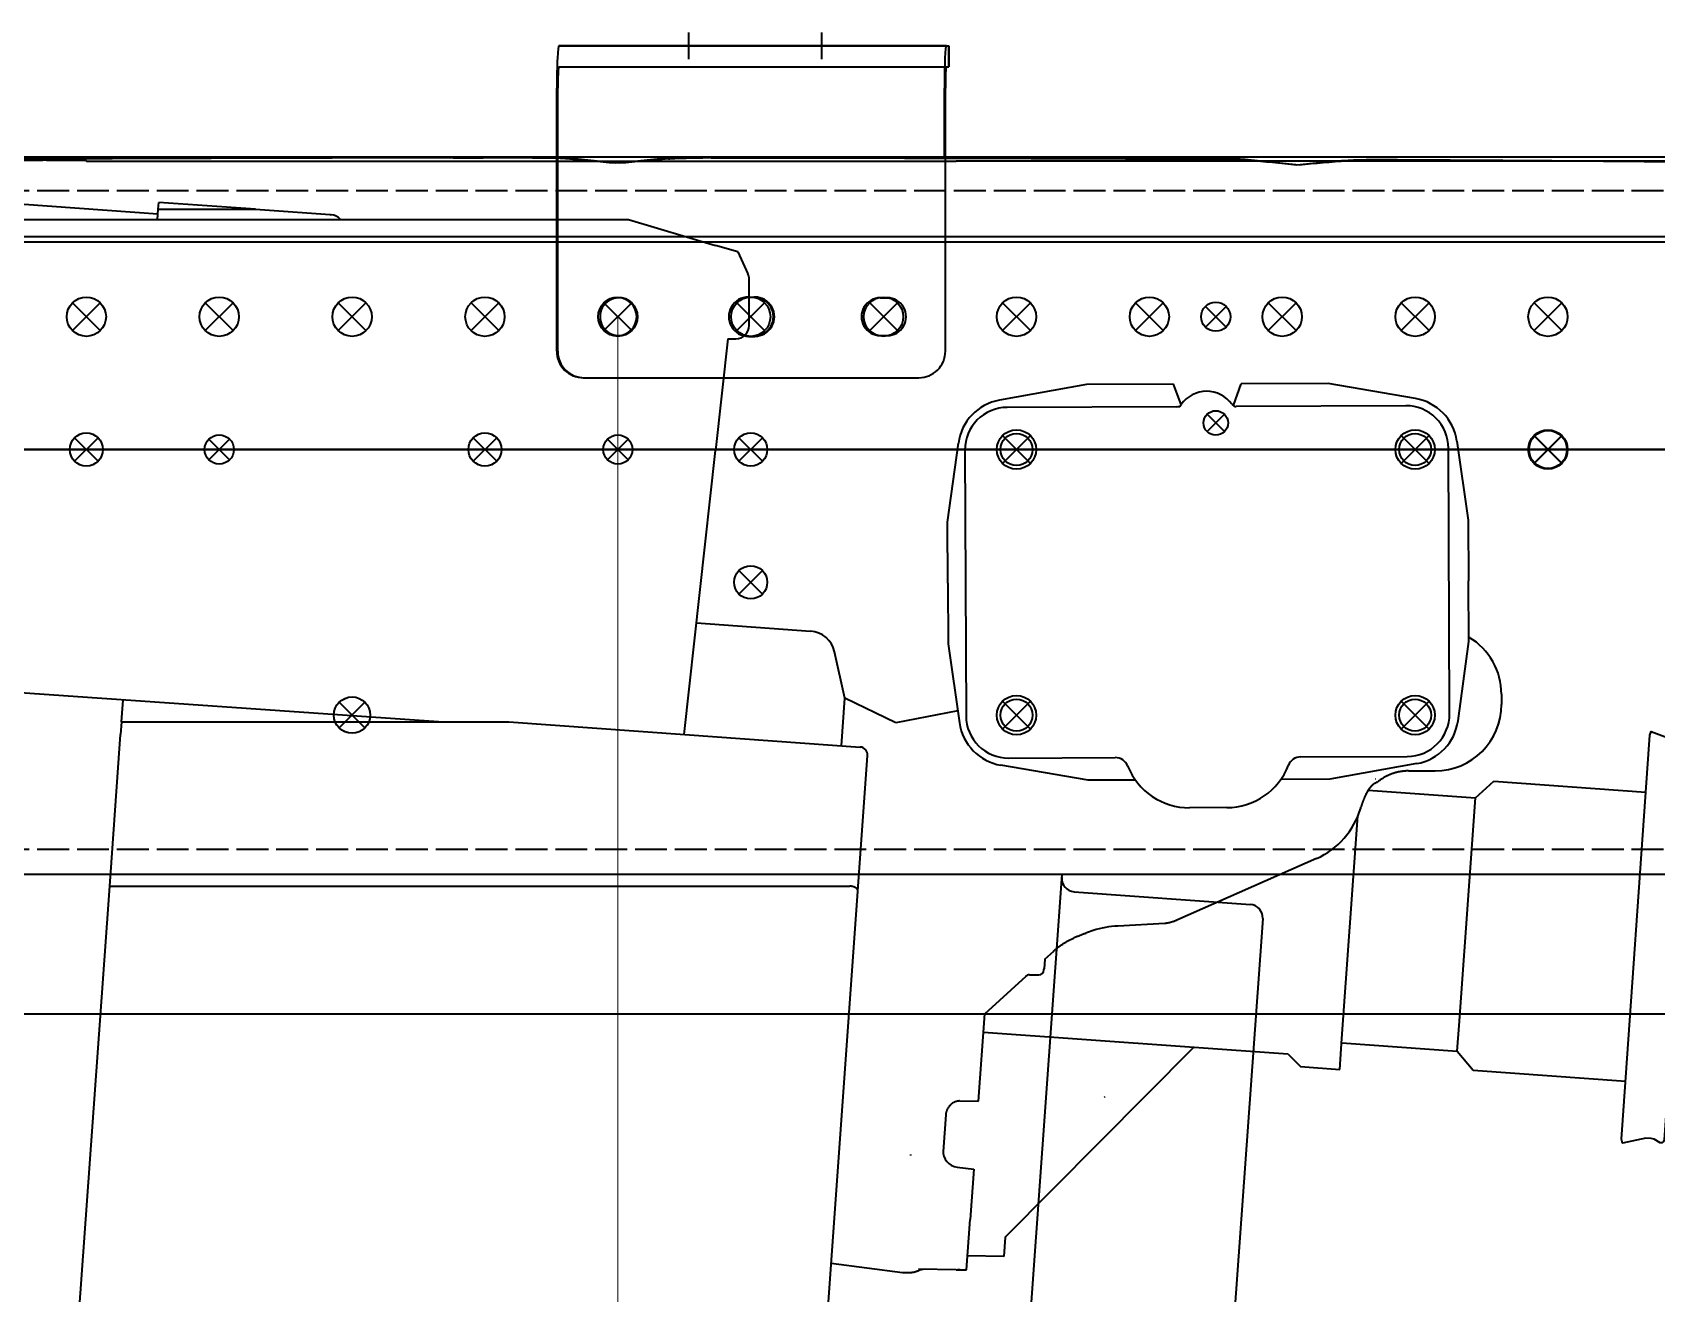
# Model space of a CAD drawing. Header units: millimetres. Extents: x 120 to 10915, y 515 to 8014.
# Drawn here: x 3430 to 4041, y 4742 to 5217 of the extents above; entities that cross this region are included whole.
import ezdxf

# ---------------------------------------------------------------- set-up
doc = ezdxf.new("R2010")
doc.units = ezdxf.units.MM
doc.linetypes.add('DASHED', pattern=[15, 12, -3])
doc.layers.get('0').update_dxf_attribs({"lineweight": 13})
for name, color, linetype, lineweight in [('201_Dimensions', 7, 'Continuous', 13), ('203_Chassis_left_side_view', 7, 'Continuous', 13), ('204_Chassis_mid_side_view', 7, 'Continuous', 13), ('211_Frame_holes_left_side_view', 7, 'Continuous', 13), ('212_Frame_holes_right_side_view', 7, 'Continuous', 13), ('213_BWA_holes_left_side_view', 7, 'Continuous', 13), ('214_BWA_holes_right_side_view', 7, 'Continuous', 13), ('216_BWA_brackets_left_side_view', 7, 'Continuous', 13), ('217_BWA_ brackets_right_side_view', 7, 'Continuous', 13), ('218_Chassis_right_side_view', 7, 'Continuous', 13)]:
    doc.layers.add(name, color=color, linetype=linetype, lineweight=lineweight)

# ---------------------------------------------------------------- blocks, each defined once
blk = doc.blocks.new('3068684')
at = {"layer": '203_Chassis_left_side_view', "color": 3, "lineweight": 35}
for p, q in [((4055, 1270), (920, 1270)), ((4055, 1000), (920, 1000))]:
    blk.add_line(p, q, dxfattribs=at)
blk = doc.blocks.new('2901024_1')
at = {"layer": '216_BWA_brackets_left_side_view', "color": 2, "lineweight": 35}
for p, q in [((3676.650509, 1317), (3676.650509, 1307)), ((3726.594591, 1317), (3726.594591, 1307)), ((3671.650509, 1312), (3681.650509, 1312)), ((3721.594591, 1312), (3731.594591, 1312))]:
    blk.add_line(p, q, dxfattribs=at)
at = {"layer": '216_BWA_brackets_left_side_view', "color": 3, "lineweight": 35}
for p, q in [((3627.782215, 1312), (3774.591391, 1312)), ((3774.591391, 1304), (3774.591391, 1312)), ((3627.782215, 1304), (3774.591391, 1304)), ((3627.025722, 1197), (3627.025722, 1296)), ((3627.403969, 1197), (3627.403969, 1296)), ((3773.240688, 1197), (3773.240688, 1296)), ((3699.12367, 1217.4), (3701.520986, 1217.4)), ((3748.768088, 1217.1), (3751.764733, 1217.1)), ((3699.12367, 1202.6), (3701.520986, 1202.6)), ((3748.768088, 1202.9), (3751.764733, 1202.9)), ((3627.025722, 1197), (3627.403969, 1197)), ((3637.014539, 1187), (3637.392785, 1187)), ((3637.392785, 1187), (3763.251871, 1187))]:
    blk.add_line(p, q, dxfattribs=at)
for centre, major_axis, ratio, start_param, end_param in [((3627.782215, 1296), (0, -16), 0.047281, 3.1415926536, 4.7123889804), ((3627.782215, 1296), (0, -8), 0.047281, 3.1415926536, 4.7123889804), ((3773.618934, 1296), (0, -8), 0.047281, 3.1415926536, 4.7123889804), ((3650.378246, 1210), (0, 7.1), 0.998882, 6.2831562207, 7.353981634), ((3650, 1210), (0, 7.1), 0.998882, 3.1682776506, 6.2565311607), ((3699.12367, 1210), (0, 7.4), 0.998882, 0, 3.1415926536), ((3701.14274, 1210), (0, 7.4), 0.998882, 3.1415926536, 6.2831853072), ((3701.520986, 1210), (0, 7.4), 0.998882, 3.1415926536, 6.2831853072), ((3748.768088, 1210), (0, 7.1), 0.998882, 0, 3.1415926536), ((3751.386486, 1210), (0, 7.1), 0.998882, 3.1415926536, 6.2831853072), ((3650.378246, 1210), (0, 7.1), 0.998882, 1.0707963268, 3.1415635671), ((3637.014539, 1197), (0, 10), 0.998882, 1.5707963268, 3.1415926536), ((3637.392785, 1197), (0, 10), 0.998882, 1.5707963268, 3.1415926536), ((3763.251871, 1197), (0, 10), 0.998882, 3.1415926536, 4.7123889804)]:
    blk.add_ellipse(centre, major_axis=major_axis, ratio=ratio, start_param=start_param, end_param=end_param, dxfattribs=at)
at = {"layer": '216_BWA_brackets_left_side_view', "color": 1, "lineweight": 5}
for p in [(3676.650391, 1312), (3726.594482, 1312)]:
    blk.add_point(p, dxfattribs=at)
at = {"layer": '216_BWA_brackets_left_side_view', "color": 7, "lineweight": 5}
blk.add_point((3726.594482, 1312), dxfattribs=at)
blk = doc.blocks.new('2901025_1')
at = {"layer": '217_BWA_ brackets_right_side_view', "color": 2, "lineweight": 35}
for p, q in [((3676.650509, 1317), (3676.650509, 1307)), ((3726.594591, 1317), (3726.594591, 1307)), ((3671.650509, 1312), (3681.650509, 1312)), ((3721.594591, 1312), (3731.594591, 1312))]:
    blk.add_line(p, q, dxfattribs=at)
at = {"layer": '217_BWA_ brackets_right_side_view', "color": 3, "lineweight": 35}
for p, q in [((3773.618934, 1312), (3627.782215, 1312)), ((3773.618934, 1312), (3774.56455, 1312)), ((3774.56455, 1312), (3774.591391, 1312)), ((3774.56455, 1312), (3774.56455, 1304)), ((3774.591391, 1304), (3774.591391, 1312)), ((3773.618934, 1304), (3774.56455, 1304)), ((3774.56455, 1304), (3774.591391, 1304)), ((3627.025722, 1270), (3627.025722, 1296)), ((3772.862441, 1270), (3772.862441, 1296)), ((3773.240688, 1270), (3773.240688, 1296))]:
    blk.add_line(p, q, dxfattribs=at)
for centre, major_axis in [((3627.782215, 1296), (0, 16)), ((3773.618934, 1296), (0, 16)), ((3773.618934, 1296), (0, 8))]:
    blk.add_ellipse(centre, major_axis=major_axis, ratio=0.047281, start_param=0, end_param=1.5707963268, dxfattribs=at)
at = {"layer": '217_BWA_ brackets_right_side_view', "color": 1, "lineweight": 5}
for p in [(3676.650391, 1312), (3726.594482, 1312)]:
    blk.add_point(p, dxfattribs=at)
at = {"layer": '217_BWA_ brackets_right_side_view', "color": 7, "lineweight": 5}
blk.add_point((3726.594482, 1312), dxfattribs=at)
blk = doc.blocks.new('3351299')
at = {"layer": '203_Chassis_left_side_view', "color": 3, "lineweight": 35}
for p, q in [((3019.03, 1268.62), (3433.57, 1268.94)), ((3435.01, 1268.94), (3433.57, 1268.94)), ((3435.01, 1268.94), (3450, 1268.94))]:
    blk.add_line(p, q, dxfattribs=at)
at = {"layer": '203_Chassis_left_side_view', "color": 1, "lineweight": 5}
blk.add_point((3450, 1268.54), dxfattribs=at)
blk = doc.blocks.new('3104955')
at = {"layer": '203_Chassis_left_side_view', "color": 3, "lineweight": 35}
blk.add_line((3839.88, 1268.54), (3777.3, 1268.54), dxfattribs=at)
blk.add_open_spline([(4496, 1268.75), (4430.13, 1268.7), (4364.2, 1268.66), (4297.91, 1268.62), (4218.95, 1268.58), (4140.11, 1268.56), (4126.98, 1268.56), (4104.95, 1268.55), (4082.92, 1268.55), (4074.84, 1268.55), (4037.62, 1268.54), (4000.49, 1268.54), (3972.56, 1268.54), (3929.19, 1268.54), (3885.69, 1268.54), (3870.43, 1268.54), (3855.16, 1268.54), (3839.88, 1268.54)], degree=5, knots=[0, 0, 0, 0, 0, 0, 464.449756, 464.449756, 464.449756, 557.232964, 557.232964, 557.232964, 620.223787, 620.223787, 620.223787, 820.546456, 820.546456, 820.546456, 928.562101, 928.562101, 928.562101, 928.562101, 928.562101, 928.562101], dxfattribs=at)
at = {"layer": '203_Chassis_left_side_view', "color": 1, "lineweight": 5}
blk.add_point((3777.3, 1268.54), dxfattribs=at)
blk = doc.blocks.new('3069619')
at = {"layer": '203_Chassis_left_side_view', "color": 3, "lineweight": 35}
for p, q in [((3448.27, 1269.44), (3444.27, 1269.42)), ((3455.56, 1269.47), (3448.27, 1269.44)), ((3455.56, 1269.47), (3455.57, 1269.47)), ((3588.08, 1269.81), (3588.07, 1269.81)), ((3588.08, 1269.81), (3595.83, 1269.81)), ((3595.83, 1269.81), (3599.37, 1269.81)), ((3624.05, 1269.69), (3624.07, 1269.69)), ((3931.45, 1268.91), (3931.44, 1268.91)), ((3956.11, 1268.9), (3960.19, 1268.88)), ((3960.19, 1268.88), (3966.73, 1268.84)), ((4338.79, 1240), (2961.21, 1240)), ((4288, 1238), (3012, 1238))]:
    blk.add_line(p, q, dxfattribs=at)
for points in [[(3588.07, 1269.81, 0.000663), (3455.57, 1269.47)], [(4100.13, 1267.82, 0.000667), (3966.73, 1268.84)]]:
    blk.add_lwpolyline(points, format="xyb", dxfattribs=at)
for centre, radius, start, end in [((3464.87, -1965.56), 3235.04, 90.36483, 90.80093), ((3595.07, -1966.57), 3236.39, 89.48697, 89.92393), ((3455.86, -738.36), 2015.4, 84.4989, 85.0212), ((3847.44, -705.14), 1982.85, 95.18301, 95.74181), ((3682.52, -2198.9), 3468.74, 89.95705, 90.1218), ((3854.97, -2200.98), 3470.38, 89.59551, 89.75074), ((3697.22, -710.4), 1988.5, 83.96379, 84.51926), ((4253.9, -2559.13), 3841.96, 94.92013, 95.19052), ((3943.58, -1956.12), 3225.05, 89.77736, 90.21545)]:
    blk.add_arc(centre, radius, start, end, dxfattribs=at)
for points, knots in [([(3630.77, 1269.44), (3630.63, 1269.45), (3630.35, 1269.47), (3629.93, 1269.51), (3629.51, 1269.54), (3629.14, 1269.56), (3628.83, 1269.58), (3628.57, 1269.6), (3628.32, 1269.61), (3628.06, 1269.62), (3627.81, 1269.63), (3627.57, 1269.64), (3627.34, 1269.64), (3627.12, 1269.65), (3626.85, 1269.65), (3626.53, 1269.66), (3626.17, 1269.66), (3625.81, 1269.67), (3625.46, 1269.67), (3625.1, 1269.68), (3624.76, 1269.68), (3624.41, 1269.68), (3624.18, 1269.69), (3624.07, 1269.69)], [0, 0, 0, 0, 0.420705, 0.842395, 1.264791, 1.687836, 1.945116, 2.203486, 2.458355, 2.713783, 2.959392, 3.211059, 3.433589, 3.660484, 3.885054, 4.237111, 4.60716, 4.955536, 5.327237, 5.667572, 6.019718, 6.362736, 6.706679, 6.706679, 6.706679, 6.706679]), ([(3675.14, 1269.83), (3675.04, 1269.83), (3674.84, 1269.83), (3674.55, 1269.83), (3674.26, 1269.83), (3673.97, 1269.83), (3673.68, 1269.83), (3673.39, 1269.83), (3673.12, 1269.83), (3672.86, 1269.83), (3672.6, 1269.82), (3672.32, 1269.82), (3672.01, 1269.82), (3671.65, 1269.81), (3671.25, 1269.8), (3670.83, 1269.78), (3670.4, 1269.76), (3669.98, 1269.74), (3669.56, 1269.71), (3669.14, 1269.67), (3668.73, 1269.64), (3668.45, 1269.61), (3668.31, 1269.6)], [0, 0, 0, 0, 0.293784, 0.587414, 0.876614, 1.156412, 1.462303, 1.748638, 2.024904, 2.271086, 2.541463, 2.796376, 3.109363, 3.473077, 3.888204, 4.312963, 4.737918, 5.163453, 5.580788, 5.99812, 6.415416, 6.832754, 6.832754, 6.832754, 6.832754]), ([(3685.12, 1269.84), (3694.71, 1269.83), (3713.89, 1269.81), (3744.62, 1269.77), (3777.33, 1269.69), (3810.12, 1269.6), (3841.05, 1269.49), (3860.39, 1269.41), (3870.07, 1269.37)], [0, 0, 0, 0, 28.77372, 57.547462, 92.166876, 126.908953, 155.928275, 184.947771, 184.947771, 184.947771, 184.947771]), ([(3887.15, 1269.01), (3886.99, 1269.03), (3886.67, 1269.06), (3886.19, 1269.1), (3885.71, 1269.14), (3885.23, 1269.18), (3884.74, 1269.21), (3884.25, 1269.24), (3883.76, 1269.26), (3883.34, 1269.27), (3882.98, 1269.28), (3882.69, 1269.28), (3882.42, 1269.29), (3882.16, 1269.29), (3881.88, 1269.3), (3881.58, 1269.3), (3881.25, 1269.3), (3880.91, 1269.3), (3880.56, 1269.31), (3880.21, 1269.31), (3879.85, 1269.31), (3879.6, 1269.31), (3879.47, 1269.32)], [0, 0, 0, 0, 0.480708, 0.961444, 1.442394, 1.923133, 2.417373, 2.911016, 3.401117, 3.877281, 4.182021, 4.481427, 4.728686, 4.992938, 5.265567, 5.57506, 5.901452, 6.25896, 6.588096, 6.939742, 7.308768, 7.689459, 7.689459, 7.689459, 7.689459]), ([(3924.39, 1268.68), (3924.53, 1268.69), (3924.81, 1268.71), (3925.23, 1268.75), (3925.65, 1268.78), (3926.1, 1268.81), (3926.57, 1268.83), (3927.06, 1268.86), (3927.54, 1268.87), (3928.01, 1268.88), (3928.43, 1268.89), (3928.83, 1268.89), (3929.2, 1268.89), (3929.59, 1268.9), (3929.97, 1268.9), (3930.35, 1268.9), (3930.71, 1268.9), (3931.08, 1268.9), (3931.32, 1268.91), (3931.44, 1268.91)], [0, 0, 0, 0, 0.420705, 0.841566, 1.263865, 1.687252, 2.18207, 2.675628, 3.169411, 3.630798, 4.071329, 4.43624, 4.821866, 5.198572, 5.598709, 5.961345, 6.334229, 6.693572, 7.052311, 7.052311, 7.052311, 7.052311])]:
    blk.add_open_spline(points, degree=3, knots=knots, dxfattribs=at)
blk = doc.blocks.new('3069642')
at = {"layer": '203_Chassis_left_side_view', "color": 3, "lineweight": 35}
for p, q in [((4159.29, 1160), (3140.71, 1160)), ((3033.09, 947.5), (3751.91, 947.5)), ((3098.09, 947.5), (4266.91, 947.5))]:
    blk.add_line(p, q, dxfattribs=at)
blk = doc.blocks.new('3069663')
at = {"layer": '218_Chassis_right_side_view', "color": 3, "lineweight": 35}
for p, q in [((3675.75, 1269.69), (3675.73, 1269.69)), ((3703.97, 1269.81), (3700.43, 1269.81)), ((3711.72, 1269.81), (3703.97, 1269.81)), ((3844.24, 1269.47), (3851.53, 1269.44)), ((3851.53, 1269.44), (3855.53, 1269.42)), ((3880.17, 1269.17), (3880.15, 1269.17)), ((3880.96, 1268.81), (3880.94, 1268.81))]:
    blk.add_line(p, q, dxfattribs=at)
blk.add_lwpolyline([(3844.24, 1269.47, 0.000663), (3711.72, 1269.81)], format="xyb", dxfattribs=at)
for centre, radius, start, end in [((3617.28, -2198.9), 3468.74, 89.8782, 90.04295), ((3452.4, -704.7), 1982.4, 84.25812, 84.81704), ((3843.92, -738.15), 2015.19, 94.97878, 95.50113), ((3704.73, -1966.57), 3236.39, 90.07607, 90.51303), ((3834.93, -1965.56), 3235.04, 89.19907, 89.63517), ((3705.19, -705.82), 1983.06, 84.20273, 84.73401), ((4093.77, -709.95), 1985.99, 94.8814, 95.43988), ((3921.12, -2200.16), 3469.22, 89.663, 89.82761)]:
    blk.add_arc(centre, radius, start, end, dxfattribs=at)
for points, knots in [([(3614.68, 1269.84), (3605.09, 1269.83), (3585.91, 1269.81), (3555.18, 1269.77), (3522.47, 1269.69), (3489.68, 1269.6), (3458.75, 1269.49), (3439.41, 1269.41), (3429.73, 1269.37)], [0, 0, 0, 0, 28.77372, 57.547462, 92.166876, 126.908953, 155.928275, 184.947771, 184.947771, 184.947771, 184.947771]), ([(3624.66, 1269.83), (3624.76, 1269.83), (3624.96, 1269.83), (3625.25, 1269.83), (3625.54, 1269.83), (3625.83, 1269.83), (3626.12, 1269.83), (3626.41, 1269.83), (3626.68, 1269.83), (3626.94, 1269.83), (3627.2, 1269.82), (3627.48, 1269.82), (3627.79, 1269.82), (3628.15, 1269.81), (3628.55, 1269.8), (3628.97, 1269.78), (3629.4, 1269.76), (3629.82, 1269.74), (3630.24, 1269.71), (3630.66, 1269.67), (3631.07, 1269.64), (3631.35, 1269.61), (3631.49, 1269.6)], [0, 0, 0, 0, 0.293784, 0.587414, 0.876614, 1.156412, 1.462303, 1.748638, 2.024904, 2.271086, 2.541463, 2.796376, 3.109363, 3.473077, 3.888204, 4.312963, 4.737918, 5.163453, 5.580788, 5.99812, 6.415416, 6.832754, 6.832754, 6.832754, 6.832754]), ([(3669.03, 1269.44), (3669.17, 1269.45), (3669.45, 1269.47), (3669.87, 1269.51), (3670.29, 1269.54), (3670.66, 1269.56), (3670.97, 1269.58), (3671.23, 1269.6), (3671.48, 1269.61), (3671.74, 1269.62), (3671.99, 1269.63), (3672.23, 1269.64), (3672.46, 1269.64), (3672.68, 1269.65), (3672.95, 1269.65), (3673.27, 1269.66), (3673.63, 1269.66), (3673.99, 1269.67), (3674.34, 1269.67), (3674.7, 1269.68), (3675.04, 1269.68), (3675.39, 1269.68), (3675.62, 1269.69), (3675.73, 1269.69)], [0, 0, 0, 0, 0.420705, 0.842395, 1.264791, 1.687836, 1.945116, 2.203486, 2.458355, 2.713783, 2.959392, 3.211059, 3.433589, 3.660484, 3.885054, 4.237111, 4.60716, 4.955536, 5.327237, 5.667572, 6.019718, 6.362736, 6.706679, 6.706679, 6.706679, 6.706679]), ([(3887.19, 1268.88), (3887.05, 1268.89), (3886.77, 1268.92), (3886.35, 1268.95), (3885.93, 1268.99), (3885.48, 1269.02), (3885.01, 1269.05), (3884.59, 1269.07), (3884.25, 1269.08), (3884.01, 1269.09), (3883.77, 1269.1), (3883.49, 1269.11), (3883.17, 1269.12), (3882.79, 1269.12), (3882.41, 1269.13), (3882.02, 1269.14), (3881.64, 1269.14), (3881.26, 1269.15), (3880.89, 1269.16), (3880.53, 1269.16), (3880.29, 1269.16), (3880.17, 1269.17)], [0, 0, 0, 0, 0.421132, 0.84256, 1.265433, 1.689482, 2.19405, 2.697436, 2.944807, 3.199066, 3.426656, 3.666253, 4.037709, 4.406779, 4.796345, 5.175212, 5.577346, 5.940806, 6.314426, 6.6838, 7.034091, 7.034091, 7.034091, 7.034091]), ([(3924.78, 1268.85), (3924.92, 1268.86), (3925.19, 1268.88), (3925.61, 1268.91), (3926.03, 1268.95), (3926.45, 1268.97), (3926.87, 1269), (3927.29, 1269.02), (3927.71, 1269.03), (3928.09, 1269.04), (3928.41, 1269.04), (3928.67, 1269.05), (3928.91, 1269.05), (3929.14, 1269.05), (3929.41, 1269.05), (3929.69, 1269.05), (3929.99, 1269.05), (3930.3, 1269.05), (3930.61, 1269.05), (3930.92, 1269.05), (3931.24, 1269.05), (3931.45, 1269.05), (3931.56, 1269.05)], [0, 0, 0, 0, 0.41731, 0.834577, 1.251926, 1.669266, 2.09487, 2.519994, 2.945168, 3.361494, 3.642682, 3.909857, 4.129579, 4.365608, 4.621938, 4.914474, 5.209889, 5.532694, 5.830449, 6.143519, 6.464422, 6.784923, 6.784923, 6.784923, 6.784923]), ([(4126.46, 1267.58), (4116.85, 1267.67), (4097.62, 1267.85), (4066.81, 1268.12), (4034.03, 1268.38), (4001.24, 1268.62), (3970.4, 1268.83), (3951.15, 1268.94), (3941.52, 1269)], [0, 0, 0, 0, 28.8446, 57.689001, 92.427116, 127.182823, 156.062189, 184.941402, 184.941402, 184.941402, 184.941402])]:
    blk.add_open_spline(points, degree=3, knots=knots, dxfattribs=at)
blk = doc.blocks.new('3069767')
at = {"layer": '218_Chassis_right_side_view', "color": 3, "lineweight": 35}
for p, q in [((3140.71, 1160), (4159.29, 1160)), ((3033.09, 947.5), (4266.91, 947.5))]:
    blk.add_line(p, q, dxfattribs=at)
blk = doc.blocks.new('3135191')
at = {"layer": '204_Chassis_mid_side_view', "color": 3, "lineweight": 35}
for p, q in [((3476.94, 1248.59), (3403.63, 1253.84)), ((3476.94, 1248.59), (3403.63, 1253.84)), ((3477.07, 1250.44), (3477.26, 1253.05)), ((3513.69, 1250.44), (3477.26, 1253.05)), ((3476.8, 1246.56), (3477.07, 1250.44)), ((3477.07, 1250.44), (3513.69, 1250.44)), ((3513.69, 1250.44), (3541.73, 1248.43)), ((3541.73, 1248.43), (3542.07, 1248.4)), ((3312.88, 1246.56), (3654, 1246.56)), ((3654, 1246.56), (3686.75, 1236.86)), ((3695.15, 1234.37), (3686.75, 1236.86)), ((3695.15, 1234.37), (3697.65, 1228.92)), ((3697.65, 1228.92), (3698.93, 1226.13)), ((3699.39, 1206.69), (3699.39, 1224.04)), ((3691.38, 1201.69), (3686.75, 1159.58)), ((3691.38, 1201.69), (3694.39, 1201.69)), ((3826.37, 1184.46), (3793.57, 1178.53)), ((3859.11, 1184.6), (3826.37, 1184.46)), ((3861.94, 1176.91), (3859.11, 1184.6)), ((3881.62, 1176.51), (3884.56, 1184.7)), ((3917.29, 1184.84), (3884.56, 1184.7)), ((3950.14, 1179.19), (3917.29, 1184.84)), ((3860.35, 1176.1), (3796.54, 1175.84)), ((3861.37, 1176.22), (3861.4, 1176.23)), ((3861.4, 1176.23), (3861.42, 1176.25)), ((3946.51, 1176.46), (3882.71, 1176.19)), ((3774.07, 1132.61), (3778.13, 1162.4)), ((3965.72, 1163.18), (3970.03, 1133.42)), ((3675.01, 1052.74), (3686.75, 1159.58)), ((3780.61, 1159.77), (3781.03, 1059.77)), ((3962.99, 1060.53), (3962.57, 1160.53)), ((3774.16, 1109.74), (3774.07, 1132.61)), ((3970.03, 1133.42), (3970.12, 1110.56)), ((3774.16, 1109.74), (3774.26, 1086.88)), ((3970.22, 1087.69), (3970.12, 1110.56)), ((3679.62, 1094.73), (3722.52, 1091.66)), ((3735.47, 1066.39), (3731.57, 1083.86)), ((3774.26, 1086.88), (3778.56, 1057.12)), ((3966.16, 1057.89), (3970.22, 1087.69)), ((3582.52, 1057.47), (3294.17, 1077.45)), ((3463.24, 1057.47), (3463.83, 1065.69)), ((3734.19, 1048.5), (3735.47, 1066.39)), ((3754.57, 1057.08), (3735.47, 1066.39)), ((3982.5, 1067.84), (3982.5, 1064)), ((3463.24, 1057.47), (3462.9, 1052.73)), ((3463.24, 1057.47), (3609.04, 1057.47)), ((3609.04, 1057.47), (3675.17, 1052.73)), ((3777.92, 1061.58), (3754.57, 1057.08)), ((3458.81, 995.61), (3462.9, 1052.73)), ((3675.17, 1052.73), (3741.21, 1048)), ((3741.21, 1048), (3741.22, 1047.99)), ((3740.34, 993.72), (3744, 1044.79)), ((3826.99, 1035.46), (3794.14, 1041.11)), ((3797.09, 1043.84), (3837.17, 1044)), ((3906.98, 1044.29), (3947.06, 1044.46)), ((3950.71, 1041.76), (3917.91, 1035.84)), ((3947.54, 1039), (3957.5, 1039)), ((3844.75, 1035.53), (3826.99, 1035.46)), ((3917.91, 1035.84), (3899.47, 1035.76)), ((3935.75, 1034.72), (3934.82, 1034.3)), ((3935.01, 1036.02), (3935.06, 1035.97)), ((3972.69, 1028.88), (3979.64, 1035.14)), ((3979.64, 1035.14), (4036.86, 1031.04)), ((3932.39, 1031.77), (3972.69, 1028.88)), ((3966.54, 943.11), (3972.69, 1028.88)), ((3879.15, 1025.18), (3865.15, 1025.12)), ((3922.49, 938.21), (3928.5, 1022.06)), ((3929.52, 1024.97), (3929.63, 1025.36)), ((3912.86, 1005.98), (3860.35, 982.79)), ((3433.79, 646.59), (3458.81, 995.61)), ((3458.81, 995.61), (3737.29, 995.61)), ((3717.36, 673.17), (3740.34, 993.72)), ((3855.83, 981.57), (3838.18, 980.6)), ((3810.65, 968.14), (3810.38, 964.47)), ((3810.65, 968.14), (3814, 971.2)), ((3788.12, 947.6), (3803.59, 961.7)), ((3804.89, 962.21), (3808.37, 962.21)), ((3810.36, 964.07), (3810.38, 964.47)), ((3785.76, 914.61), (3788.12, 947.6)), ((3965.85, 933.54), (3966.54, 943.11)), ((3787.62, 940.66), (3902.06, 932.45)), ((3921.66, 926.62), (3922.49, 938.21)), ((3922.38, 936.65), (3965.85, 933.54)), ((3787.12, 933.57), (3787.12, 933.56)), ((3787.12, 933.57), (3787.12, 933.57)), ((3795.78, 863.46), (3866.73, 934.99)), ((3902.06, 932.45), (3906.9, 927.68)), ((3965.85, 933.54), (3971.85, 926.35)), ((3906.9, 927.68), (3921.66, 926.62)), ((3971.85, 926.35), (4029.25, 922.23)), ((3778.62, 914.74), (3785.76, 914.61)), ((3833.19, 916.33), (3833.02, 916.11)), ((3773.36, 909.49), (3772.37, 895.75)), ((3760.23, 894.18), (3760.26, 894.54)), ((3777.65, 889.82), (3783.92, 889.04)), ((3783.92, 889.04), (3782.57, 870.09)), ((3781.21, 851.14), (3782.57, 870.09)), ((3795.78, 863.46), (3795.25, 856.16)), ((3795.25, 856.16), (3781.59, 856.42)), ((3730.3, 853.66), (3757.08, 850.16)), ((3757.08, 850.16), (3757.09, 850.29)), ((3757.08, 850.16), (3759.28, 850.14)), ((3759.28, 850.14), (3760.57, 850.12)), ((3777.3, 851.18), (3763.17, 851.45)), ((3777.67, 851.2), (3777.65, 851.2)), ((3777.67, 851.2), (3781.21, 851.14)), ((3778.41, 851.49), (3778.41, 851.48))]:
    blk.add_line(p, q, dxfattribs=at)
blk.add_lwpolyline([(4048.26, 965.79), (4043.67, 900.07), (4043.43, 899.44), (4042.89, 899.03), (4042.21, 898.98), (4039.99, 900.34), (4038.89, 900.64), (4036.82, 900.76), (4028.04, 898.89), (4027.72, 900.35), (4038.36, 1052.4), (4038.88, 1053.81), (4046.85, 1050.85), (4049.52, 1050.56), (4050.64, 1050.75), (4052.67, 1051.71), (4053.35, 1051.69), (4053.91, 1051.31), (4054.18, 1050.69), (4054.18, 1050.46)], close=True, dxfattribs=at)
for centre in [(3800, 1160), (3950, 1160), (3800, 1060), (3950, 1060)]:
    blk.add_circle(centre, 6, dxfattribs=at)
for centre, radius, start, end in [((3541.71, 1243.42), 5, 38.99634, 85.9), ((3694.39, 1224.04), 5, 0, 24.65598), ((3694.39, 1206.69), 5, 270, 0), ((3860.28, 1181.16), 5.06, 270.75312, 282.39585), ((3854.49, 1182.25), 9.17, 319.09571, 324.62479), ((3882.7, 1178.19), 2, 215.79766, 270.24154), ((3721.81, 1081.68), 10, 12.57694, 85.9), ((3957.5, 1067.84), 25, 0, 59.02531), ((3957.5, 1064), 25, 270, 0), ((3741.01, 1045), 3, 355.9, 85.9), ((3935.66, 1034.93), 0.227, 294.11029, 308.71787), ((3935.74, 1034.84), 0.112, 305.52851, 1.01662), ((3900.74, 1033.43), 30, 293.83061, 343.62986), ((3737.29, 993.19), 2.42, 86.01891, 90.00074), ((3882.2, 813.89), 173.41, 107.91049, 108.8914), ((3804.89, 960.25), 1.95, 89.96989, 131.98588), ((3808.36, 964.21), 2, 270.10847, 355.9001), ((3778.39, 895.77), 6, 175.90009, 262.89589), ((3765.76, 845.43), 6, 94.51752, 116.03611), ((3777.34, 853.18), 2, 268.89605, 302.1137)]:
    blk.add_arc(centre, radius, start, end, dxfattribs=at)
for centre, major_axis, ratio, start_param, end_param in [((3871.55, 1170.15), (0.02, -11.75), 0.999809, 2.193733, 4.093606), ((3796.95, 1159.84), (0.04, -19), 0.999809, 3.318203, 4.57484), ((3796.61, 1159.84), (0.03, -16), 0.999809, 3.14367, 4.714466), ((3946.58, 1160.46), (0.03, -16), 0.999809, 1.572873, 3.14367), ((3946.92, 1160.46), (0.04, -19), 0.999809, 1.7125, 2.969137), ((3797.02, 1059.84), (0.03, -16), 0.999809, 4.714466, 6.285262), ((3946.99, 1060.46), (0.03, -16), 0.999809, 0.002077, 1.572873), ((3947.33, 1060.46), (0.04, -19), 0.999809, 0.17661, 1.433247), ((3797.36, 1059.84), (0.04, -19), 0.999809, 4.854092, 6.110729), ((3837.19, 1039), (0.01, -5), 0.999809, 1.948297, 3.14367), ((3865.05, 1050.12), (0.05, -25), 0.999809, 5.08989, 6.285262), ((3879.05, 1050.18), (0.05, -25), 0.999809, 0.002077, 1.19745), ((3907, 1039.29), (0.01, -5), 0.999809, 3.14367, 4.339042), ((3919.4, 673.1), (89.58, -306.08), 0.336861, 3.063033, 3.150763)]:
    blk.add_ellipse(centre, major_axis=major_axis, ratio=ratio, start_param=start_param, end_param=end_param, dxfattribs=at)
for points, degree, knots in [([(3947.54, 1039), (3947.38, 1039), (3947.06, 1039), (3946.58, 1038.98), (3946.08, 1038.94), (3945.58, 1038.89), (3945.08, 1038.83), (3944.57, 1038.75), (3944.05, 1038.66), (3943.54, 1038.55), (3943.03, 1038.43), (3942.56, 1038.3), (3942.13, 1038.17), (3941.75, 1038.05), (3941.36, 1037.91), (3940.98, 1037.77), (3940.59, 1037.62), (3940.21, 1037.46), (3939.83, 1037.28), (3939.42, 1037.09), (3938.97, 1036.86), (3938.5, 1036.6), (3938.03, 1036.33), (3937.57, 1036.04), (3937.12, 1035.74), (3936.67, 1035.43), (3936.23, 1035.1), (3935.94, 1034.87), (3935.8, 1034.75)], 3, [0, 0, 0, 0, 0.474466, 0.958725, 1.452096, 1.953941, 2.463582, 2.980471, 3.504034, 4.033904, 4.556616, 5.084672, 5.488325, 5.893939, 6.302512, 6.712894, 7.12576, 7.540299, 7.957025, 8.375294, 8.911537, 9.450078, 9.991237, 10.534463, 11.079893, 11.627176, 12.17635, 12.727168, 12.727168, 12.727168, 12.727168]), ([(3934.82, 1034.3), (3934.66, 1034.22), (3934.46, 1034.1), (3934.22, 1033.92), (3933.61, 1033.39), (3932.99, 1032.66), (3932.65, 1032.2), (3932.28, 1031.62), (3931.96, 1031.04), (3931.9, 1030.94), (3931.85, 1030.84), (3931.8, 1030.74)], 5, [0, 0, 0, 0, 0, 0, 3.314601, 3.314601, 3.314601, 7.979206, 7.979206, 7.979206, 8.978658, 8.978658, 8.978658, 8.978658, 8.978658, 8.978658]), ([(3740.34, 993.72), (3740.34, 993.74), (3740.34, 993.77), (3740.34, 993.79), (3740.34, 993.83), (3740.34, 993.87), (3740.34, 993.89), (3740.34, 993.92), (3740.33, 993.95), (3740.33, 993.96), (3740.28, 994.22), (3740.15, 994.47), (3739.95, 994.69), (3739.42, 995.1), (3738.7, 995.39), (3738.31, 995.5), (3737.9, 995.57), (3737.48, 995.6), (3737.47, 995.6), (3737.46, 995.6), (3737.46, 995.6)], 5, [0, 0, 0, 0, 0, 0, 0.340341, 0.340341, 0.340341, 0.680682, 0.680682, 0.680682, 0.849515, 0.849515, 0.849515, 4.20301, 4.20301, 4.20301, 7.385123, 7.385123, 7.385123, 7.438747, 7.438747, 7.438747, 7.438747, 7.438747, 7.438747]), ([(3814, 971.2), (3814.13, 971.32), (3814.38, 971.54), (3814.78, 971.88), (3815.18, 972.22), (3815.6, 972.55), (3816.03, 972.87), (3816.48, 973.19), (3816.93, 973.51), (3817.39, 973.82), (3817.87, 974.12), (3818.35, 974.42), (3818.85, 974.72), (3819.35, 975.01), (3819.87, 975.29), (3820.39, 975.56), (3820.92, 975.83), (3821.46, 976.1), (3822.01, 976.35), (3822.57, 976.6), (3823.14, 976.85), (3823.71, 977.08), (3824.29, 977.31), (3824.87, 977.53), (3825.46, 977.75), (3825.86, 977.88), (3826.06, 977.95)], 3, [0, 0, 0, 0, 0.512991, 1.032671, 1.558977, 2.091832, 2.631169, 3.176888, 3.728898, 4.2871, 4.851296, 5.421433, 5.997351, 6.578888, 7.165874, 7.758109, 8.355377, 8.957456, 9.564108, 10.17512, 10.79024, 11.40918, 12.031612, 12.657144, 13.28548, 13.915814, 13.915814, 13.915814, 13.915814]), ([(3860.35, 982.79), (3860.29, 982.77), (3860.18, 982.72), (3860.01, 982.64), (3859.83, 982.57), (3859.66, 982.5), (3859.48, 982.44), (3859.31, 982.37), (3859.13, 982.3), (3858.95, 982.24), (3858.77, 982.18), (3858.59, 982.12), (3858.41, 982.07), (3858.23, 982.01), (3858.04, 981.96), (3857.85, 981.91), (3857.66, 981.86), (3857.49, 981.82), (3857.32, 981.78), (3857.17, 981.75), (3857.02, 981.72), (3856.87, 981.69), (3856.71, 981.67), (3856.55, 981.64), (3856.39, 981.62), (3856.22, 981.6), (3856.03, 981.59), (3855.9, 981.58), (3855.83, 981.57)], 3, [0, 0, 0, 0, 0.185872, 0.372118, 0.558765, 0.745851, 0.93342, 1.121517, 1.310197, 1.499518, 1.688931, 1.879118, 2.070157, 2.262138, 2.455166, 2.649363, 2.844881, 3.041899, 3.194151, 3.347523, 3.502144, 3.658158, 3.815755, 3.975045, 4.136339, 4.299794, 4.500279, 4.704991, 4.704991, 4.704991, 4.704991]), ([(3778.62, 914.74), (3778.6, 914.74), (3778.55, 914.74), (3778.46, 914.74), (3778.34, 914.74), (3778.18, 914.72), (3777.99, 914.69), (3777.75, 914.65), (3777.49, 914.59), (3777.2, 914.5), (3776.88, 914.39), (3776.57, 914.25), (3776.27, 914.09), (3775.98, 913.92), (3775.69, 913.72), (3775.4, 913.49), (3775.12, 913.24), (3774.86, 912.97), (3774.61, 912.68), (3774.37, 912.37), (3774.17, 912.05), (3773.98, 911.72), (3773.82, 911.37), (3773.67, 911.01), (3773.56, 910.64), (3773.46, 910.26), (3773.4, 909.88), (3773.37, 909.62), (3773.36, 909.49)], 3, [0, 0, 0, 0, 0.059971, 0.149167, 0.271368, 0.428848, 0.624877, 0.859684, 1.13326, 1.443656, 1.775727, 2.135558, 2.461637, 2.802115, 3.155233, 3.51881, 3.890941, 4.2704, 4.655975, 5.046706, 5.425581, 5.806906, 6.191311, 6.577847, 6.965569, 7.355135, 7.744726, 8.134062, 8.134062, 8.134062, 8.134062]), ([(3761.76, 850.32), (3761.74, 850.31), (3761.7, 850.3), (3761.65, 850.28), (3761.59, 850.27), (3761.54, 850.25), (3761.48, 850.24), (3761.43, 850.22), (3761.37, 850.21), (3761.3, 850.19), (3761.22, 850.18), (3761.14, 850.16), (3761.05, 850.15), (3760.96, 850.14), (3760.86, 850.13), (3760.77, 850.12), (3760.67, 850.12), (3760.6, 850.12), (3760.57, 850.12)], 3, [0, 0, 0, 0, 0.056392, 0.112473, 0.169795, 0.226886, 0.285476, 0.343865, 0.403454, 0.463912, 0.550139, 0.638283, 0.72843, 0.820714, 0.915267, 1.012184, 1.11155, 1.213484, 1.213484, 1.213484, 1.213484]), ([(3763.13, 850.82), (3763.1, 850.81), (3763.04, 850.78), (3762.95, 850.74), (3762.87, 850.7), (3762.78, 850.67), (3762.7, 850.63), (3762.61, 850.6), (3762.53, 850.57), (3762.44, 850.54), (3762.36, 850.51), (3762.27, 850.48), (3762.19, 850.45), (3762.1, 850.43), (3762.01, 850.4), (3761.93, 850.37), (3761.84, 850.34), (3761.79, 850.32), (3761.76, 850.32)], 3, [0, 0, 0, 0, 0.098542, 0.193471, 0.286874, 0.378647, 0.469093, 0.558555, 0.647271, 0.735181, 0.826918, 0.918069, 1.008961, 1.099647, 1.190148, 1.280473, 1.370614, 1.460343, 1.460343, 1.460343, 1.460343])]:
    blk.add_open_spline(points, degree=degree, knots=knots, dxfattribs=at)
blk.add_open_spline([(3931.8, 1030.74), (3931.28, 1029.75), (3930.79, 1028.71), (3930.34, 1027.63), (3929.95, 1026.51), (3929.63, 1025.36)], degree=5, dxfattribs=at)
blk = doc.blocks.new('3311107')
at = {"layer": '204_Chassis_mid_side_view', "color": 3, "lineweight": 35}
for p, q in [((3794.196007, 679.880451), (3817.142462, 1000)), ((3821.688924, 993.493846), (3888.018736, 988.739266)), ((3892.648453, 983.394575), (3879.147828, 795.051144)), ((3802.843608, 800.520698), (3934.505791, 791.083035)), ((3929.855313, 726.205515), (3934.505791, 791.083035)), ((3798.193129, 735.643178), (3929.855313, 726.205515)), ((3867.112255, 736.241058), (3867.127804, 736.457979)), ((3867.286086, 738.666126), (3867.297367, 738.823496)), ((3866.711699, 730.653004), (3866.717314, 730.731343)), ((3872.114179, 696.926677), (3874.491737, 730.095327)), ((3800.439675, 697.051541), (3866.769487, 692.296961)), ((3795.191376, 693.766566), (3795.296036, 695.226635)), ((3717.364699, 673.171397), (3716.960571, 667.533513)), ((3748.253598, 678.134472), (3747.33763, 665.356058)), ((3788.849438, 675.224526), (3748.253598, 678.134472)), ((3716.939797, 667.243702), (3716.960571, 667.533513)), ((3716.939797, 667.243702), (3747.316856, 665.066248)), ((3747.316856, 665.066248), (3747.33763, 665.356058))]:
    blk.add_line(p, q, dxfattribs=at)
for centre, start, end in [((3822.046411, 998.48105), 175.9, 265.9), ((3887.661249, 983.752062), 355.9, 85.9), ((3800.082188, 692.064337), 85.9, 175.9), ((3867.126975, 697.284165), 265.9, 355.9)]:
    blk.add_arc(centre, 5, start, end, dxfattribs=at)
blk.add_ellipse((3789.208803, 680.237939), major_axis=(-0.359327, -5.013415), ratio=0.994772, start_param=6.2831775603, end_param=7.8539737533, dxfattribs=at)
blk = doc.blocks.new('BLOCK41')
at = {"layer": '201_Dimensions', "color": 2, "lineweight": 18}
blk.add_line((920, 1270), (5727, 1270), dxfattribs=at)
blk = doc.blocks.new('BLOCK42')
at = {"layer": '201_Dimensions', "color": 2, "lineweight": 18}
blk.add_line((920, 1270), (5927, 1270), dxfattribs=at)
blk = doc.blocks.new('BLOCK44')
at = {"layer": '201_Dimensions', "color": 2, "lineweight": 18}
blk.add_line((920, 1270), (10482.000977, 1270), dxfattribs=at)
blk = doc.blocks.new('BLOCK55')
at = {"layer": '201_Dimensions', "color": 2, "lineweight": 18}
blk.add_line((3650, 1210), (3650, 123), dxfattribs=at)
blk = doc.blocks.new('BLOCK56')
at = {"layer": '201_Dimensions', "color": 2, "lineweight": 18}
blk.add_line((3650, 1210), (3650, 198), dxfattribs=at)

msp = doc.modelspace()

# ---------------------------------------------------------------- linework, layer by layer
at = {"layer": '203_Chassis_left_side_view', "color": 3, "lineweight": 35}
msp.add_line((3450, 5168.535681), (3777.298943, 5168.536237), dxfattribs=at)
at = {"layer": '203_Chassis_left_side_view', "color": 4, "linetype": 'DASHED', "lineweight": 35}
for p, q in [((3251.491565, 5157.5), (7200, 5157.5)), ((3251.491565, 4909.5), (7200, 4909.5))]:
    msp.add_line(p, q, dxfattribs=at)
at = {"layer": '211_Frame_holes_left_side_view', "color": 3, "lineweight": 35}
for p, q in [((3455.23259, 5115.232597), (3444.76741, 5104.767417)), ((3455.23259, 5104.767417), (3444.76741, 5115.232597)), ((3455.23259, 5115.23259), (3444.76741, 5104.76741)), ((3455.23259, 5104.76741), (3444.76741, 5115.23259)), ((3505.23259, 5115.232597), (3494.76741, 5104.767417)), ((3505.23259, 5104.767417), (3494.76741, 5115.232597)), ((3505.23259, 5115.23259), (3494.76741, 5104.76741)), ((3505.23259, 5104.76741), (3494.76741, 5115.23259)), ((3555.23259, 5115.232597), (3544.76741, 5104.767417)), ((3555.23259, 5104.767417), (3544.76741, 5115.232597)), ((3555.23259, 5115.23259), (3544.76741, 5104.76741)), ((3555.23259, 5104.76741), (3544.76741, 5115.23259)), ((3605.23259, 5115.232597), (3594.76741, 5104.767417)), ((3605.23259, 5104.767417), (3594.76741, 5115.232597)), ((3605.23259, 5115.23259), (3594.76741, 5104.76741)), ((3605.23259, 5104.76741), (3594.76741, 5115.23259)), ((3655.23259, 5115.232597), (3644.76741, 5104.767417)), ((3655.23259, 5104.767417), (3644.76741, 5115.232597)), ((3655.23259, 5115.23259), (3644.76741, 5104.76741)), ((3655.23259, 5104.76741), (3644.76741, 5115.23259)), ((3705.23259, 5115.232597), (3694.76741, 5104.767417)), ((3705.23259, 5104.767417), (3694.76741, 5115.232597)), ((3705.23259, 5115.232597), (3694.76741, 5104.767417)), ((3705.23259, 5104.767417), (3694.76741, 5115.232597)), ((3705.23259, 5115.23259), (3694.76741, 5104.76741)), ((3705.23259, 5104.76741), (3694.76741, 5115.23259)), ((3755.23259, 5115.232597), (3744.76741, 5104.767417)), ((3755.23259, 5104.767417), (3744.76741, 5115.232597)), ((3755.23259, 5115.23259), (3744.76741, 5104.76741)), ((3755.23259, 5104.76741), (3744.76741, 5115.23259)), ((3805.23259, 5115.232597), (3794.76741, 5104.767417)), ((3805.23259, 5104.767417), (3794.76741, 5115.232597)), ((3805.23259, 5115.23259), (3794.76741, 5104.76741)), ((3805.23259, 5104.76741), (3794.76741, 5115.23259)), ((3855.23259, 5115.232597), (3844.76741, 5104.767417)), ((3855.23259, 5104.767417), (3844.76741, 5115.232597)), ((3855.23259, 5115.23259), (3844.76741, 5104.76741)), ((3855.23259, 5104.76741), (3844.76741, 5115.23259)), ((3905.23259, 5115.232597), (3894.76741, 5104.767417)), ((3905.23259, 5104.767417), (3894.76741, 5115.232597)), ((3905.23259, 5115.23259), (3894.76741, 5104.76741)), ((3905.23259, 5104.76741), (3894.76741, 5115.23259)), ((3955.23259, 5115.23259), (3944.76741, 5104.76741)), ((3955.23259, 5104.76741), (3944.76741, 5115.23259)), ((4005.23259, 5115.23259), (3994.76741, 5104.76741)), ((4005.23259, 5104.76741), (3994.76741, 5115.23259)), ((3878.889087, 5113.889094), (3871.110913, 5106.11092)), ((3878.889087, 5106.11092), (3871.110913, 5113.889094)), ((3878.252691, 5073.252691), (3871.747309, 5066.747309)), ((3878.252691, 5066.747309), (3871.747309, 5073.252691)), ((3454.419417, 5064.419417), (3445.580583, 5055.580583)), ((3454.419417, 5055.580583), (3445.580583, 5064.419417)), ((3503.889087, 5063.889094), (3496.110913, 5056.11092)), ((3503.889087, 5056.11092), (3496.110913, 5063.889094)), ((3604.419417, 5064.419417), (3595.580583, 5055.580583)), ((3604.419417, 5055.580583), (3595.580583, 5064.419417)), ((3653.889087, 5063.889094), (3646.110913, 5056.11092)), ((3653.889087, 5056.11092), (3646.110913, 5063.889094)), ((3805.23259, 5065.23259), (3794.76741, 5054.76741)), ((3805.23259, 5054.76741), (3794.76741, 5065.23259)), ((3955.23259, 5065.23259), (3944.76741, 5054.76741)), ((3955.23259, 5054.76741), (3944.76741, 5065.23259)), ((3554.843681, 4964.843681), (3545.156319, 4955.156319)), ((3554.843681, 4955.156319), (3545.156319, 4964.843681)), ((3805.23259, 4965.23259), (3794.76741, 4954.76741)), ((3805.23259, 4954.76741), (3794.76741, 4965.23259)), ((3955.23259, 4965.23259), (3944.76741, 4954.76741)), ((3955.23259, 4954.76741), (3944.76741, 4965.23259))]:
    msp.add_line(p, q, dxfattribs=at)
for centre, radius in [((3450, 5110.000007), 7.4), ((3450, 5110), 7.4), ((3500, 5110.000007), 7.4), ((3500, 5110), 7.4), ((3550, 5110.000007), 7.4), ((3550, 5110), 7.4), ((3600, 5110.000007), 7.4), ((3600, 5110), 7.4), ((3650, 5110.000007), 7.4), ((3650, 5110), 7.4), ((3700, 5110.000007), 7.4), ((3700, 5110.000007), 7.4), ((3700, 5110), 7.4), ((3750, 5110.000007), 7.4), ((3750, 5110), 7.4), ((3800, 5110.000007), 7.4), ((3800, 5110), 7.4), ((3850, 5110.000007), 7.4), ((3850, 5110), 7.4), ((3875, 5110.000007), 5.5), ((3900, 5110.000007), 7.4), ((3900, 5110), 7.4), ((3950, 5110), 7.4), ((4000, 5110), 7.4), ((3875, 5070), 4.6), ((3450, 5060), 6.25), ((3600, 5060), 6.25), ((3800, 5060), 7.4), ((3950, 5060), 7.4), ((3500, 5060.000007), 5.5), ((3650, 5060.000007), 5.5), ((3550, 4960), 6.85), ((3800, 4960), 7.4), ((3950, 4960), 7.4)]:
    msp.add_circle(centre, radius, dxfattribs=at)
at = {"layer": '212_Frame_holes_right_side_view', "color": 3, "lineweight": 35}
for p, q in [((3455.23259, 5115.23259), (3444.76741, 5104.76741)), ((3455.23259, 5104.76741), (3444.76741, 5115.23259)), ((3455.23259, 5115.23259), (3444.76741, 5104.76741)), ((3455.23259, 5104.76741), (3444.76741, 5115.23259)), ((3505.23259, 5115.23259), (3494.76741, 5104.76741)), ((3505.23259, 5104.76741), (3494.76741, 5115.23259)), ((3505.23259, 5115.23259), (3494.76741, 5104.76741)), ((3505.23259, 5104.76741), (3494.76741, 5115.23259)), ((3555.23259, 5115.23259), (3544.76741, 5104.76741)), ((3555.23259, 5104.76741), (3544.76741, 5115.23259)), ((3555.23259, 5115.23259), (3544.76741, 5104.76741)), ((3555.23259, 5104.76741), (3544.76741, 5115.23259)), ((3605.23259, 5115.23259), (3594.76741, 5104.76741)), ((3605.23259, 5104.76741), (3594.76741, 5115.23259)), ((3605.23259, 5115.23259), (3594.76741, 5104.76741)), ((3605.23259, 5104.76741), (3594.76741, 5115.23259)), ((3655.23259, 5115.23259), (3644.76741, 5104.76741)), ((3655.23259, 5104.76741), (3644.76741, 5115.23259)), ((3655.23259, 5115.23259), (3644.76741, 5104.76741)), ((3655.23259, 5104.76741), (3644.76741, 5115.23259)), ((3705.23259, 5115.23259), (3694.76741, 5104.76741)), ((3705.23259, 5104.76741), (3694.76741, 5115.23259)), ((3705.23259, 5115.23259), (3694.76741, 5104.76741)), ((3705.23259, 5104.76741), (3694.76741, 5115.23259)), ((3755.23259, 5115.23259), (3744.76741, 5104.76741)), ((3755.23259, 5104.76741), (3744.76741, 5115.23259)), ((3755.23259, 5115.23259), (3744.76741, 5104.76741)), ((3755.23259, 5104.76741), (3744.76741, 5115.23259)), ((3805.23259, 5115.23259), (3794.76741, 5104.76741)), ((3805.23259, 5104.76741), (3794.76741, 5115.23259)), ((3805.23259, 5115.23259), (3794.76741, 5104.76741)), ((3805.23259, 5104.76741), (3794.76741, 5115.23259)), ((3855.23259, 5115.23259), (3844.76741, 5104.76741)), ((3855.23259, 5104.76741), (3844.76741, 5115.23259)), ((3855.23259, 5115.23259), (3844.76741, 5104.76741)), ((3855.23259, 5104.76741), (3844.76741, 5115.23259)), ((3905.23259, 5115.23259), (3894.76741, 5104.76741)), ((3905.23259, 5104.76741), (3894.76741, 5115.23259)), ((3905.23259, 5115.23259), (3894.76741, 5104.76741)), ((3905.23259, 5104.76741), (3894.76741, 5115.23259)), ((3955.23259, 5115.23259), (3944.76741, 5104.76741)), ((3955.23259, 5104.76741), (3944.76741, 5115.23259)), ((4005.23259, 5115.23259), (3994.76741, 5104.76741)), ((4005.23259, 5104.76741), (3994.76741, 5115.23259)), ((3878.889087, 5113.889087), (3871.110913, 5106.110913)), ((3878.889087, 5106.110913), (3871.110913, 5113.889087)), ((3878.252679, 5073.252691), (3871.747297, 5066.747309)), ((3878.252679, 5066.747309), (3871.747297, 5073.252691)), ((3503.889087, 5063.889087), (3496.110913, 5056.110913)), ((3503.889087, 5056.110913), (3496.110913, 5063.889087)), ((3653.889087, 5063.889087), (3646.110913, 5056.110913)), ((3653.889087, 5056.110913), (3646.110913, 5063.889087)), ((3704.419417, 5064.419417), (3695.580583, 5055.580583)), ((3704.419417, 5055.580583), (3695.580583, 5064.419417)), ((3805.232578, 5065.23259), (3794.767398, 5054.76741)), ((3805.232578, 5054.76741), (3794.767398, 5065.23259)), ((3955.232578, 5065.23259), (3944.767398, 5054.76741)), ((3955.232578, 5054.76741), (3944.767398, 5065.23259)), ((4005.23259, 5065.23259), (3994.76741, 5054.76741)), ((4005.23259, 5054.76741), (3994.76741, 5065.23259)), ((4005.038136, 5065.038136), (3994.961864, 5054.961864)), ((4005.038136, 5054.961864), (3994.961864, 5065.038136)), ((3704.419417, 5014.419417), (3695.580583, 5005.580583)), ((3704.419417, 5005.580583), (3695.580583, 5014.419417)), ((3554.841381, 4964.843681), (3545.154019, 4955.156319)), ((3554.841381, 4955.156319), (3545.154019, 4964.843681)), ((3805.232578, 4965.23259), (3794.767398, 4954.76741)), ((3805.232578, 4954.76741), (3794.767398, 4965.23259)), ((3955.232578, 4965.23259), (3944.767398, 4954.76741)), ((3955.232578, 4954.76741), (3944.767398, 4965.23259))]:
    msp.add_line(p, q, dxfattribs=at)
for centre, radius in [((3450, 5110), 7.4), ((3450, 5110), 7.4), ((3500, 5110), 7.4), ((3500, 5110), 7.4), ((3550, 5110), 7.4), ((3550, 5110), 7.4), ((3600, 5110), 7.4), ((3600, 5110), 7.4), ((3650, 5110), 7.4), ((3650, 5110), 7.4), ((3700, 5110), 7.4), ((3700, 5110), 7.4), ((3750, 5110), 7.4), ((3750, 5110), 7.4), ((3800, 5110), 7.4), ((3800, 5110), 7.4), ((3850, 5110), 7.4), ((3850, 5110), 7.4), ((3875, 5110), 5.5), ((3900, 5110), 7.4), ((3900, 5110), 7.4), ((3950, 5110), 7.4), ((4000, 5110), 7.4), ((3874.999988, 5070), 4.6), ((3700, 5060), 6.25), ((3799.999988, 5060), 7.4), ((3949.999988, 5060), 7.4), ((4000, 5060), 7.4), ((4000, 5060), 7.125), ((3500, 5060), 5.5), ((3650, 5060), 5.5), ((3700, 5010), 6.25), ((3549.9977, 4960), 6.85), ((3799.999988, 4960), 7.4), ((3949.999988, 4960), 7.4)]:
    msp.add_circle(centre, radius, dxfattribs=at)
at = {"layer": '213_BWA_holes_left_side_view', "color": 3, "lineweight": 35}
for centre in [(3650, 5110), (3700, 5110), (3750, 5110)]:
    msp.add_circle(centre, 7.4, dxfattribs=at)
at = {"layer": '214_BWA_holes_right_side_view', "color": 3, "lineweight": 35}
for centre in [(3650, 5110), (3700, 5110), (3750, 5110)]:
    msp.add_circle(centre, 7.4, dxfattribs=at)

# ---------------------------------------------------------------- block references
at = {"color": 7, "lineweight": 35}
for name in ['2901024_1', '2901025_1', '3068684', '3351299', '3069663', '3069619', '3104955', '3135191', '3069642', '3069767', '3311107']:
    msp.add_blockref(name, (0, 3900), dxfattribs=at)
at = {"layer": '201_Dimensions', "lineweight": 0}
for name in ['BLOCK44', 'BLOCK42', 'BLOCK41', 'BLOCK55', 'BLOCK56']:
    msp.add_blockref(name, (0, 3900), dxfattribs=at)

doc.saveas('drawing.dxf')
